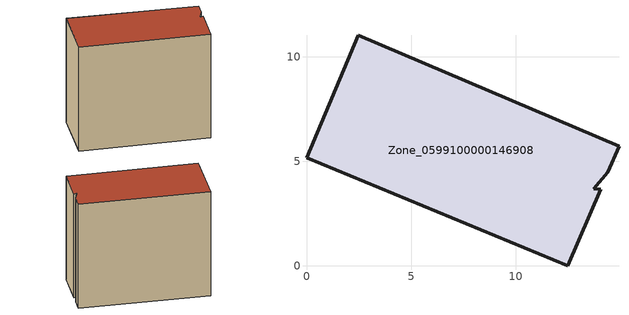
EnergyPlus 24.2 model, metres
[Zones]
Zone_0599100000146908
 floor ground (C_G): 0,5.16 2.47,11.03 14.94,5.72 14.4,4.47 13.72,3.69 14.06,3.66 12.5,0 z0
 wall outside (C_F): 2.47,11.03 0,5.16 12.5,0 14.06,3.66 13.72,3.69 14.4,4.47 14.94,5.72 2.47,11.03 z0:11.73
 roof outside (C_R): 14.4,4.47 14.94,5.72 2.47,11.03 0,5.16 12.5,0 14.06,3.66 13.72,3.69 z11.73
[BUILDING]
Pand.0599100000146908: North Axis=0; Terrain=City; Loads Convergence Tolerance Value=0.04; Temperature Convergence Tolerance Value=0.4; Solar Distribution=FullExterior; Maximum Number of Warmup Days=25; Minimum Number of Warmup Days=1
[Site:Location]
Rotterdam.The.Hague.AP_ZH_NLD Design_Conditions: Latitude=51.96; Longitude=4.45; Time Zone=1; Elevation=-4.5
[SITE:GROUNDTEMPERATURE:BUILDINGSURFACE]
18, 18, 18, 18, 18, 18, 18, 18, 18, 18, 18, 18
[MATERIAL] Thermal Absorptance=0.9; Solar Absorptance=0.7; Visible Absorptance=0.7
Name | Roughness | Thickness | Conductivity | Density | Specific Heat
G.TI.1946 | MediumSmooth | 0.15 | 1 | 540 | 1210
F.TI.1946 | Rough | 0.3 | 0.857143 | 1920 | 840
R.TI.1946 | MediumRough | 0.2 | 0.1 | 1500 | 1000
[CONSTRUCTION]
C_G: G.TI.1946
C_F: F.TI.1946
C_R: R.TI.1946
[ZONE]
Zone_0599100000146908: Type=1; Multiplier=1; Ceiling Height=Autocalculate; Volume=Autocalculate; Floor Area=autocalculate; Part of Total Floor Area=Yes
[ZONEINFILTRATION:DESIGNFLOWRATE]
Infil_Zone_0599100000146908: Zone or ZoneList or Space or SpaceList=Zone_0599100000146908; Schedule=AlwaysOn; Design Flow Rate Calculation Method=Flow/Area; Flow Rate per Floor Area=0.003; Constant Term Coefficient=1; Temperature Term Coefficient=0; Velocity Term Coefficient=0; Velocity Squared Term Coefficient=0
[HVACTEMPLATE:ZONE:IDEALLOADSAIRSYSTEM]
Zone_0599100000146908: Maximum Heating Supply Air Temperature=50; Minimum Cooling Supply Air Temperature=13; Maximum Heating Supply Air Humidity Ratio=0.0156; Minimum Cooling Supply Air Humidity Ratio=0.0077; Heating Limit=NoLimit; Cooling Limit=NoLimit; Dehumidification Control Type=ConstantSensibleHeatRatio; Cooling Sensible Heat Ratio=0.7; Dehumidification Setpoint=60; Humidification Control Type=None; Humidification Setpoint=30; Outdoor Air Method=None; Outdoor Air Flow Rate per Person=0.00944; Outdoor Air Flow Rate per Zone Floor Area=0; Outdoor Air Flow Rate per Zone=0; Demand Controlled Ventilation Type=None; Outdoor Air Economizer Type=NoEconomizer; Heat Recovery Type=None; Sensible Heat Recovery Effectiveness=0.7; Latent Heat Recovery Effectiveness=0.65
[ZONECONTROL:THERMOSTAT]
ThermostatControl_Zone_0599100000146908: Zone or ZoneList=Zone_0599100000146908; Control Type Schedule=DualSetpointControlType; Control 1=Thermostat_Zone_0599100000146908; Temperature Difference Between Cutout And Setpoint=0
[THERMOSTATSETPOINT:DUALSETPOINT]
Thermostat_Zone_0599100000146908: Heating Setpoint Temperature Schedule=HeatingSetpoint_Zone_0599100000146908; Cooling Setpoint Temperature Schedule=CoolingSetpoint_Zone_0599100000146908
[SCHEDULE:COMPACT]
HeatingSetpoint_Zone_0599100000146908: Through: 12/31, For: AllDays, Until: 24:00, 21
CoolingSetpoint_Zone_0599100000146908: Through: 12/31, For: AllDays, Until: 24:00, 24
DualSetpointControlType: Through: 12/31, For: AllDays, Until: 24:00, 4
AlwaysOn: Through: 12/31, For: AllDays, Until: 24:00, 1
